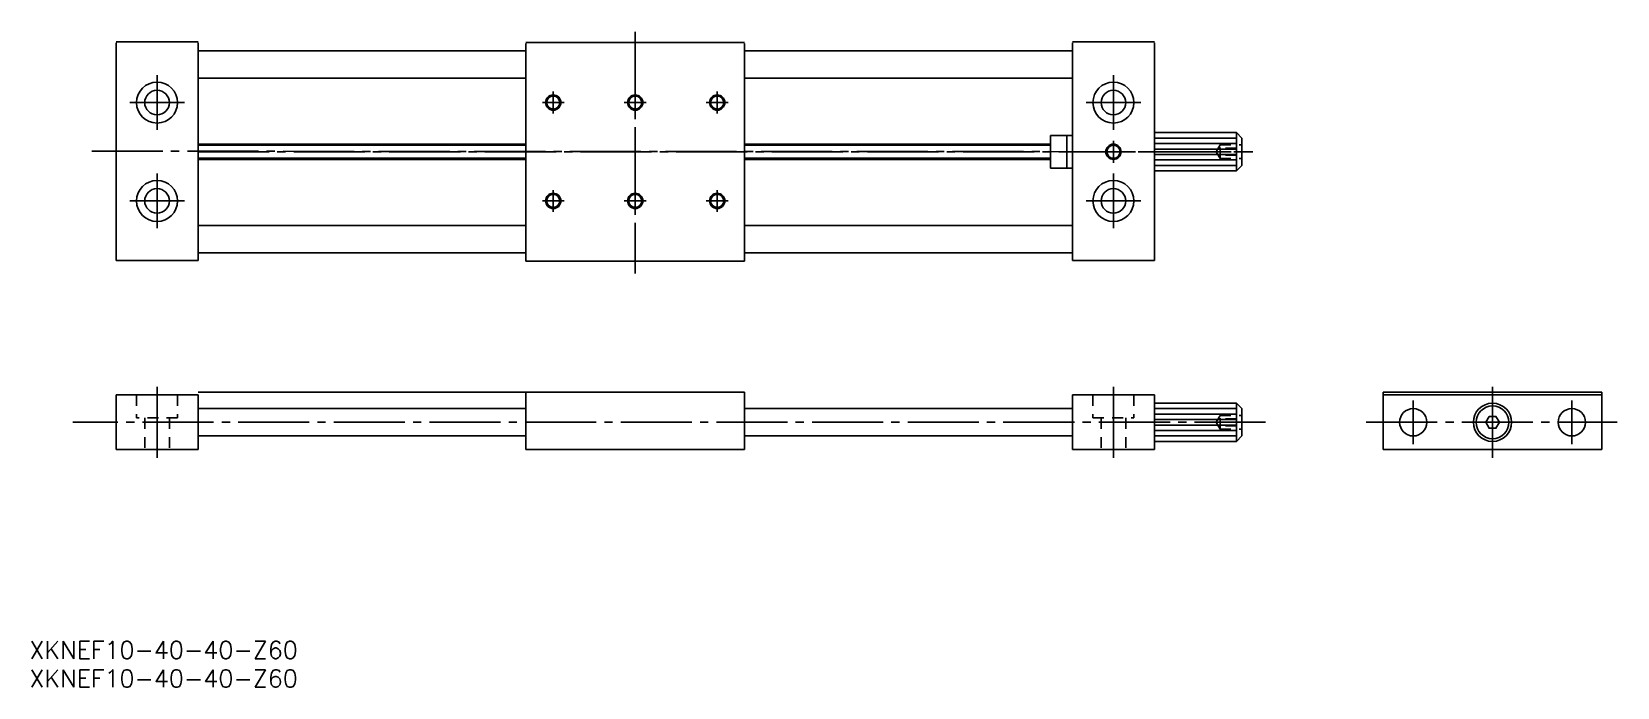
# Model space of a CAD drawing. Extents: x -15 to 275, y 38 to 158.
import ezdxf

# ---------------------------------------------------------------- set-up
doc = ezdxf.new("R2010")
doc.units = 0
doc.linetypes.add('CENTER', pattern=[17.5, 13, -1.5, 1.5, -1.5])
doc.linetypes.add('DASHED', pattern=[3.5, 2, -1.5])
doc.layers.get('0').update_dxf_attribs({"linetype": 'CONTINUOUS'})
doc.layers.add('CENTER', color=1, linetype='CENTER')
doc.styles.get("Standard").update_dxf_attribs({"font": 'txt.shx', "bigfont": 'extfont.shx'})

msp = doc.modelspace()

# ---------------------------------------------------------------- linework, layer by layer
at = {"color": 7, "linetype": 'CONTINUOUS'}
for p, q in [((15, 155.89), (0, 155.89)), ((0, 155.7), (0, 115.89)), ((15, 155.7), (15, 115.89)), ((15, 154.28), (75, 154.28)), ((75, 155.79), (115, 155.79)), ((75, 155.6), (75, 115.79)), ((115, 155.6), (115, 115.79)), ((115, 154.28), (175, 154.28)), ((175, 155.89), (190, 155.89)), ((175, 155.7), (175, 115.89)), ((190, 155.7), (190, 115.89)), ((15, 149.28), (75, 149.28)), ((115, 149.28), (175, 149.28)), ((190, 139.29), (205, 139.29)), ((205, 139.29), (206, 138.29)), ((205, 139.29), (205, 132.29)), ((15, 137.19), (75, 137.19)), ((115, 137.19), (171, 137.19)), ((171, 138.79), (171, 132.79)), ((171, 138.79), (175, 138.79)), ((174, 138.79), (174, 132.79)), ((206, 138.29), (206, 133.29)), ((15, 134.39), (75, 134.39)), ((115, 134.39), (171, 134.39)), ((171, 132.79), (175, 132.79)), ((190, 132.29), (205, 132.29)), ((206, 133.29), (205, 132.29)), ((15, 122.3), (75, 122.3)), ((115, 122.3), (175, 122.3)), ((15, 117.3), (75, 117.3)), ((115, 117.3), (175, 117.3)), ((15, 115.89), (0, 115.89)), ((75, 115.79), (115, 115.79)), ((175, 115.89), (190, 115.89)), ((15, 91.27), (0, 91.27)), ((0, 91.27), (0, 81.27)), ((75, 91.77), (15, 91.77)), ((75, 91.77), (15, 91.77)), ((15, 91.27), (15, 81.27)), ((115, 91.77), (75, 91.77)), ((75, 91.77), (75, 81.27)), ((115, 91.77), (115, 81.27)), ((190, 91.27), (175, 91.27)), ((175, 91.27), (175, 81.27)), ((190, 91.27), (190, 81.27)), ((231.86, 91.77), (271.86, 91.77)), ((231.86, 81.27), (231.86, 91.77)), ((231.86, 91.27), (271.86, 91.27)), ((271.86, 81.27), (271.86, 91.77)), ((75, 88.77), (15, 88.77)), ((175, 88.77), (115, 88.77)), ((190, 89.77), (205, 89.77)), ((205, 89.77), (206, 88.77)), ((205, 89.77), (205, 82.77)), ((206, 88.77), (206, 83.77)), ((15, 81.27), (0, 81.27)), ((75, 83.77), (15, 83.77)), ((115, 81.27), (75, 81.27)), ((175, 83.77), (115, 83.77)), ((190, 81.27), (175, 81.27)), ((190, 82.77), (205, 82.77)), ((206, 83.77), (205, 82.77)), ((231.86, 81.27), (271.86, 81.27))]:
    msp.add_line(p, q, dxfattribs=at)
at = {"color": 3, "linetype": 'CONTINUOUS'}
for p, q in [((15, 136.99), (75, 136.99)), ((115, 136.99), (171, 136.99)), ((190, 138.29), (205, 138.29)), ((190, 137.29), (205, 137.29)), ((15, 134.59), (75, 134.59)), ((115, 134.59), (171, 134.59)), ((190, 136.29), (205, 136.29)), ((190, 135.29), (205, 135.29)), ((190, 134.29), (205, 134.29)), ((190, 133.29), (205, 133.29)), ((190, 88.77), (205, 88.77)), ((190, 87.77), (205, 87.77)), ((190, 86.77), (205, 86.77)), ((190, 85.77), (205, 85.77)), ((190, 84.77), (205, 84.77)), ((190, 83.77), (205, 83.77))]:
    msp.add_line(p, q, dxfattribs=at)
at = {"color": 3, "linetype": 'DASHED'}
for p, q in [((202, 137.04), (201.28, 135.79)), ((202, 134.54), (202, 137.04)), ((202, 137.04), (206, 137.04)), ((205, 136.42), (202, 136.42)), ((201.28, 135.79), (202, 134.54)), ((205, 135.17), (202, 135.17)), ((202, 134.54), (206, 134.54)), ((3.75, 91.27), (3.75, 87.07)), ((11.25, 91.27), (11.25, 87.07)), ((178.75, 91.27), (178.75, 87.07)), ((186.25, 91.27), (186.25, 87.07)), ((11.25, 87.07), (3.75, 87.07)), ((5.25, 87.07), (5.25, 81.27)), ((9.75, 87.07), (9.75, 81.27)), ((178.75, 87.07), (186.25, 87.07)), ((180.25, 87.07), (180.25, 81.27)), ((184.75, 87.07), (184.75, 81.27)), ((202, 87.52), (201.28, 86.27)), ((202, 85.02), (202, 87.52)), ((202, 87.52), (206, 87.52)), ((201.28, 86.27), (202, 85.02)), ((205, 86.9), (202, 86.9)), ((205, 85.65), (202, 85.65)), ((202, 85.02), (206, 85.02))]:
    msp.add_line(p, q, dxfattribs=at)
at = {"color": 3, "linetype": 'CONTINUOUS'}
msp.add_lwpolyline([(251.23, 87.36), (250.61, 86.27), (251.23, 85.19), (252.48, 85.19), (253.11, 86.27), (252.48, 87.36)], close=True, dxfattribs=at)
for centre, radius in [((7.5, 144.79), 3.75), ((182.5, 144.79), 3.75), ((80, 144.79), 1.4), ((80, 144.79), 1.4), ((95, 144.79), 1.4), ((95, 144.79), 1.4), ((110, 144.79), 1.4), ((110, 144.79), 1.4), ((182.5, 135.79), 1.4), ((182.5, 135.79), 1.4), ((7.5, 126.79), 3.75), ((80, 126.79), 1.4), ((80, 126.79), 1.4), ((95, 126.79), 1.4), ((95, 126.79), 1.4), ((110, 126.79), 1.4), ((110, 126.79), 1.4), ((182.5, 126.79), 3.75)]:
    msp.add_circle(centre, radius, dxfattribs=at)
at = {"color": 7, "linetype": 'CONTINUOUS'}
for centre, radius in [((7.5, 144.79), 2.25), ((80, 144.79), 1.2), ((80, 144.79), 1.2), ((95, 144.79), 1.2), ((95, 144.79), 1.2), ((110, 144.79), 1.2), ((110, 144.79), 1.2), ((182.5, 144.79), 2.25), ((182.5, 135.79), 1.2), ((182.5, 135.79), 1.2), ((7.5, 126.79), 2.25), ((80, 126.79), 1.2), ((80, 126.79), 1.2), ((95, 126.79), 1.2), ((95, 126.79), 1.2), ((110, 126.79), 1.2), ((110, 126.79), 1.2), ((182.5, 126.79), 2.25), ((237.36, 86.27), 2.5), ((251.86, 86.27), 3.5), ((251.86, 86.27), 3), ((266.36, 86.27), 2.5)]:
    msp.add_circle(centre, radius, dxfattribs=at)
at = {"layer": 'CENTER', "color": 1, "linetype": 'CENTER'}
for p, q in [((95, 157.77), (95, 113.52)), ((7.5, 149.79), (7.5, 139.79)), ((182.5, 149.79), (182.5, 139.79)), ((80, 146.79), (80, 142.79)), ((95, 146.79), (95, 142.79)), ((110, 146.79), (110, 142.79)), ((12.5, 144.79), (2.5, 144.79)), ((78, 144.79), (82, 144.79)), ((93, 144.79), (97, 144.79)), ((108, 144.79), (112, 144.79)), ((177.5, 144.79), (187.5, 144.79)), ((182.5, 137.79), (182.5, 133.79)), ((-4.45, 135.89), (208.03, 135.79)), ((15, 135.79), (208.03, 135.79)), ((180.5, 135.79), (184.5, 135.79)), ((7.5, 131.79), (7.5, 121.79)), ((182.5, 131.79), (182.5, 121.79)), ((80, 128.79), (80, 124.79)), ((95, 128.79), (95, 124.79)), ((110, 128.79), (110, 124.79)), ((12.5, 126.79), (2.5, 126.79)), ((78, 126.79), (82, 126.79)), ((93, 126.79), (97, 126.79)), ((108, 126.79), (112, 126.79)), ((177.5, 126.79), (187.5, 126.79)), ((251.86, 79.77), (251.86, 93.27)), ((7.5, 92.78), (7.5, 78.55)), ((182.5, 92.78), (182.5, 78.55)), ((237.36, 82.27), (237.36, 90.27)), ((266.36, 82.27), (266.36, 90.27)), ((210.35, 86.27), (-7.93, 86.27)), ((228.76, 86.27), (274.69, 86.27))]:
    msp.add_line(p, q, dxfattribs=at)

# ---------------------------------------------------------------- texts
at = {"color": 7, "linetype": 'CONTINUOUS'}
for p in [(-15.84, 42.98), (-15.84, 37.77)]:
    msp.add_text('XKNEF10-40-40-Z60', height=3.2, dxfattribs=at).set_placement(p)

doc.saveas('drawing.dxf')
